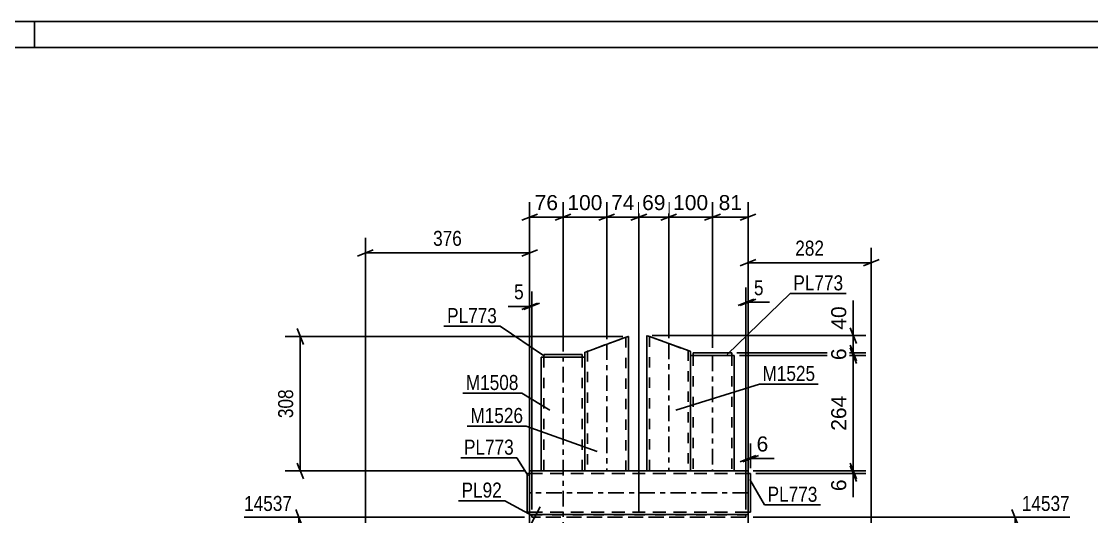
# Model space of a CAD drawing. Header units: millimetres. Extents: x 0 to 1189, y 0 to 841.
# Drawn here: x 346.5 to 550.6, y 746.6 to 841 of the extents above; entities that cross this region are included whole.
import ezdxf

# ---------------------------------------------------------------- set-up
doc = ezdxf.new("R2010")
doc.units = ezdxf.units.MM
doc.linetypes.add('DXK_LINE_DOT2', pattern=[3.9198, 1.9599, -1.9599])
doc.linetypes.add('DXK_LINE_DOT3', pattern=[5.9187, 2.979, -0.9799, 0.9799, -0.9799])
doc.styles.add('Arial', font='ARIAL.TTF', dxfattribs={"height": 0.2})
doc.styles.add('Arial Narrow', font='ARIALN.TTF', dxfattribs={"height": 0.2})

# ---------------------------------------------------------------- blocks, each defined once
blk = doc.blocks.new('Unknown-284935191-1134')
at = {"color": 5, "linetype": 'Continuous'}
for p, q in [((1189, 841), (0, 841)), ((349, 836), (349, 841)), ((1184, 836), (5, 836))]:
    blk.add_line(p, q, dxfattribs=at)
blk = doc.blocks.new('Part-284935191-3294 - 3278')
at = {"color": 2, "linetype": 'Continuous'}
for p, q in [((484.68, 746.97), (443.84, 746.97)), ((443.84, 746.47), (443.84, 746.97)), ((443.84, 746.47), (444.75, 746.47)), ((484.68, 746.47), (483.77, 746.47)), ((484.68, 746.47), (484.68, 746.97))]:
    blk.add_line(p, q, dxfattribs=at)
at = {"color": 7, "linetype": 'DXK_LINE_DOT2'}
for p, q in [((443.84, 746.96), (484.68, 746.96)), ((443.84, 746.46), (443.84, 746.47)), ((443.84, 746.46), (443.84, 746.47)), ((484.68, 746.46), (443.84, 746.46)), ((483.77, 746.47), (444.75, 746.47)), ((484.68, 746.46), (484.68, 746.47)), ((484.68, 746.47), (484.68, 746.46))]:
    blk.add_line(p, q, dxfattribs=at)
blk = doc.blocks.new('Part-284935191-5475 - 3278')
at = {"color": 2, "linetype": 'Continuous'}
for p, q in [((474.14, 777.29), (474.14, 755.3)), ((474.14, 777.29), (474.22, 777.29)), ((474.22, 777.29), (474.43, 777.29)), ((474.43, 777.29), (474.76, 777.29)), ((474.76, 777.29), (475.14, 777.29)), ((475.14, 777.29), (481.47, 777.29)), ((481.47, 777.29), (481.86, 777.29)), ((481.86, 777.29), (482.18, 777.29)), ((482.18, 777.29), (482.4, 777.29)), ((482.4, 777.29), (482.47, 777.29)), ((482.47, 777.29), (482.47, 755.3)), ((474.22, 755.3), (474.14, 755.3)), ((474.43, 755.3), (474.22, 755.3)), ((474.76, 755.3), (474.43, 755.3)), ((475.14, 755.3), (474.76, 755.3)), ((475.14, 755.3), (481.47, 755.3)), ((481.86, 755.3), (481.47, 755.3)), ((482.18, 755.3), (481.86, 755.3)), ((482.4, 755.3), (482.18, 755.3)), ((482.47, 755.3), (482.4, 755.3))]:
    blk.add_line(p, q, dxfattribs=at)
at = {"color": 7, "linetype": 'DXK_LINE_DOT2'}
for p, q in [((474.14, 777.29), (474.14, 777.29)), ((474.22, 777.29), (474.14, 777.29)), ((474.43, 777.29), (474.22, 777.29)), ((474.68, 777.29), (474.43, 777.29)), ((474.64, 777.29), (474.64, 777.29)), ((474.64, 777.29), (474.64, 755.3)), ((474.64, 777.29), (474.68, 777.29)), ((474.68, 777.29), (474.64, 777.29)), ((474.68, 777.29), (474.76, 777.29)), ((474.79, 777.29), (474.68, 777.29)), ((475.14, 777.29), (474.68, 777.29)), ((474.76, 777.29), (474.79, 777.29)), ((474.79, 777.29), (474.95, 777.29)), ((474.95, 777.29), (474.79, 777.29)), ((481.66, 777.29), (474.95, 777.29)), ((481.66, 777.29), (474.95, 777.29)), ((475.14, 777.29), (481.47, 777.29)), ((481.86, 777.29), (481.47, 777.29)), ((481.66, 777.29), (481.86, 777.29)), ((481.83, 777.29), (481.66, 777.29)), ((481.94, 777.29), (481.83, 777.29)), ((481.86, 777.29), (481.94, 777.29)), ((482.18, 777.29), (481.86, 777.29)), ((481.94, 777.29), (481.97, 777.29)), ((481.97, 777.29), (481.94, 777.29)), ((481.97, 777.29), (481.97, 777.29)), ((481.97, 777.29), (481.97, 755.3)), ((482.4, 777.29), (482.18, 777.29)), ((482.47, 777.29), (482.4, 777.29)), ((482.47, 777.29), (482.47, 777.29)), ((474.14, 755.3), (474.14, 755.3)), ((474.14, 755.3), (474.14, 755.3)), ((474.14, 755.3), (474.22, 755.3)), ((474.22, 755.3), (474.43, 755.3)), ((474.43, 755.3), (474.76, 755.3)), ((474.64, 755.3), (474.68, 755.3)), ((474.68, 755.3), (474.64, 755.3)), ((474.68, 755.3), (474.76, 755.3)), ((474.79, 755.3), (474.68, 755.3)), ((474.76, 755.3), (474.79, 755.3)), ((474.76, 755.3), (475.14, 755.3)), ((474.79, 755.3), (474.95, 755.3)), ((474.95, 755.3), (474.79, 755.3)), ((481.66, 755.3), (474.95, 755.3)), ((481.66, 755.3), (474.95, 755.3)), ((475.14, 755.3), (481.47, 755.3)), ((481.47, 755.3), (481.86, 755.3)), ((481.66, 755.3), (481.86, 755.3)), ((481.83, 755.3), (481.66, 755.3)), ((481.94, 755.3), (481.83, 755.3)), ((481.86, 755.3), (481.94, 755.3)), ((481.86, 755.3), (482.18, 755.3)), ((481.94, 755.3), (481.97, 755.3)), ((481.97, 755.3), (481.94, 755.3)), ((482.18, 755.3), (482.4, 755.3)), ((482.4, 755.3), (482.47, 755.3)), ((482.47, 755.3), (482.47, 755.3)), ((482.47, 755.3), (482.47, 755.3))]:
    blk.add_line(p, q, dxfattribs=at)
at = {"color": 7, "linetype": 'DXK_LINE_DOT3'}
blk.add_line((478.31, 777.29), (478.31, 755.3), dxfattribs=at)
blk = doc.blocks.new('Part-284935191-3468 - 3278')
at = {"color": 2, "linetype": 'Continuous'}
for p, q in [((465.81, 781.11), (465.81, 755.3)), ((465.81, 781.11), (465.88, 781.08)), ((465.88, 781.08), (466.1, 781)), ((466.1, 781), (466.42, 780.89)), ((466.42, 780.89), (466.81, 780.75)), ((466.81, 780.75), (473.14, 778.44)), ((473.14, 778.44), (473.52, 778.3)), ((473.52, 778.3), (473.85, 778.18)), ((473.85, 778.18), (474.06, 778.11)), ((474.06, 778.11), (474.14, 778.08)), ((474.14, 778.08), (474.14, 755.3)), ((465.88, 755.3), (465.81, 755.3)), ((466.1, 755.3), (465.88, 755.3)), ((466.42, 755.3), (466.1, 755.3)), ((466.81, 755.3), (466.42, 755.3)), ((466.81, 755.3), (473.14, 755.3)), ((473.52, 755.3), (473.14, 755.3)), ((473.85, 755.3), (473.52, 755.3)), ((474.06, 755.3), (473.85, 755.3)), ((474.14, 755.3), (474.06, 755.3))]:
    blk.add_line(p, q, dxfattribs=at)
at = {"color": 7, "linetype": 'DXK_LINE_DOT2'}
for p, q in [((465.81, 781.11), (465.81, 781.11)), ((465.88, 781.08), (465.81, 781.11)), ((466.1, 781), (465.88, 781.08)), ((466.34, 780.91), (466.1, 781)), ((466.31, 780.93), (466.31, 780.93)), ((466.31, 780.93), (466.31, 755.3)), ((466.31, 780.93), (466.34, 780.91)), ((466.34, 780.91), (466.31, 780.93)), ((466.34, 780.91), (466.45, 780.87)), ((466.45, 780.88), (466.34, 780.91)), ((466.81, 780.75), (466.34, 780.91)), ((466.62, 780.82), (466.45, 780.88)), ((466.45, 780.87), (466.62, 780.81)), ((466.62, 780.82), (473.33, 778.37)), ((466.62, 780.81), (473.33, 778.37)), ((466.81, 780.75), (473.14, 778.44)), ((473.52, 778.3), (473.14, 778.44)), ((473.33, 778.37), (473.52, 778.3)), ((473.33, 778.37), (473.49, 778.31)), ((473.49, 778.31), (473.52, 778.3)), ((473.52, 778.3), (473.6, 778.27)), ((473.52, 778.3), (473.6, 778.27)), ((473.85, 778.18), (473.52, 778.3)), ((473.6, 778.27), (473.64, 778.26)), ((473.6, 778.27), (473.64, 778.26)), ((473.64, 778.26), (473.64, 778.26)), ((473.64, 778.26), (473.64, 755.3)), ((474.06, 778.1), (473.85, 778.18)), ((474.14, 778.08), (474.06, 778.1)), ((474.14, 778.08), (474.14, 778.08)), ((465.81, 755.3), (465.81, 755.3)), ((465.81, 755.3), (465.81, 755.3)), ((465.81, 755.3), (465.88, 755.3)), ((465.88, 755.3), (466.1, 755.3)), ((466.1, 755.3), (466.42, 755.3)), ((466.31, 755.3), (466.34, 755.3)), ((466.34, 755.3), (466.31, 755.3)), ((466.34, 755.3), (466.45, 755.3)), ((466.45, 755.3), (466.34, 755.3)), ((466.42, 755.3), (466.81, 755.3)), ((466.45, 755.3), (466.62, 755.3)), ((466.62, 755.3), (466.45, 755.3)), ((473.33, 755.3), (466.62, 755.3)), ((473.33, 755.3), (466.62, 755.3)), ((466.81, 755.3), (473.14, 755.3)), ((473.14, 755.3), (473.52, 755.3)), ((473.33, 755.3), (473.52, 755.3)), ((473.49, 755.3), (473.33, 755.3)), ((473.6, 755.3), (473.49, 755.3)), ((473.52, 755.3), (473.6, 755.3)), ((473.52, 755.3), (473.85, 755.3)), ((473.6, 755.3), (473.64, 755.3)), ((473.64, 755.3), (473.6, 755.3)), ((473.85, 755.3), (474.06, 755.3)), ((474.06, 755.3), (474.14, 755.3)), ((474.14, 755.3), (474.14, 755.3)), ((474.14, 755.3), (474.14, 755.3))]:
    blk.add_line(p, q, dxfattribs=at)
at = {"color": 7, "linetype": 'DXK_LINE_DOT3'}
blk.add_line((469.97, 779.59), (469.97, 755.3), dxfattribs=at)
blk = doc.blocks.new('Part-284935191-3434 - 3278')
at = {"color": 2, "linetype": 'Continuous'}
for p, q in [((443.43, 755.3), (445.63, 755.3)), ((443.43, 755.3), (443.43, 754.3)), ((443.43, 747.04), (443.43, 754.3)), ((462.3, 755.3), (465.81, 755.3)), ((485.09, 755.3), (482.47, 755.3)), ((485.09, 755.3), (485.09, 755.23)), ((485.09, 755.23), (485.09, 746.97)), ((443.43, 747.04), (443.43, 746.97)), ((443.43, 746.97), (443.84, 746.97)), ((443.43, 746.97), (443.84, 746.97)), ((485.09, 746.97), (484.68, 746.97)), ((485.09, 746.97), (484.68, 746.97))]:
    blk.add_line(p, q, dxfattribs=at)
at = {"color": 7, "linetype": 'DXK_LINE_DOT2'}
for p, q in [((443.43, 755.3), (485.09, 755.3)), ((443.43, 755.3), (443.43, 755.3)), ((443.43, 754.8), (485.09, 754.8)), ((485.09, 754.8), (443.43, 754.8)), ((443.43, 754.8), (443.43, 754.8)), ((443.43, 754.8), (443.43, 754.76)), ((443.43, 754.76), (443.43, 754.49)), ((445.63, 755.3), (462.3, 755.3)), ((482.47, 755.3), (465.81, 755.3)), ((485.09, 755.3), (485.09, 755.3)), ((485.09, 754.8), (485.09, 754.8)), ((485.09, 754.76), (485.09, 754.8)), ((443.43, 747.97), (443.43, 747.97)), ((443.43, 747.97), (443.43, 747.97)), ((443.43, 747.97), (443.43, 747.97)), ((443.43, 747.47), (485.09, 747.47)), ((485.09, 747.47), (443.43, 747.47)), ((443.43, 747.47), (443.43, 747.47)), ((485.09, 747.97), (485.09, 747.97)), ((485.09, 747.97), (485.09, 747.97)), ((485.09, 747.97), (485.09, 747.97)), ((485.09, 747.47), (485.09, 747.47)), ((443.43, 746.97), (443.43, 746.97)), ((443.43, 746.97), (443.43, 746.97)), ((484.68, 746.97), (443.84, 746.97)), ((484.68, 746.97), (443.84, 746.97)), ((485.09, 746.97), (485.09, 746.97)), ((485.09, 746.97), (485.09, 746.97))]:
    blk.add_line(p, q, dxfattribs=at)
at = {"color": 7, "linetype": 'DXK_LINE_DOT3'}
blk.add_line((485.09, 751.13), (443.43, 751.13), dxfattribs=at)
blk = doc.blocks.new('Part-284935191-3449 - 3278')
at = {"color": 2, "linetype": 'Continuous'}
for p, q in [((485.59, 754.8), (485.09, 754.8)), ((485.59, 747.47), (485.59, 754.8)), ((485.09, 747.47), (485.59, 747.47)), ((485.59, 747.47), (485.09, 747.47))]:
    blk.add_line(p, q, dxfattribs=at)
at = {"color": 7, "linetype": 'DXK_LINE_DOT2'}
for p, q in [((485.09, 747.47), (485.09, 754.8)), ((485.09, 754.8), (485.59, 754.8)), ((485.09, 747.47), (485.09, 747.47)), ((485.59, 747.47), (485.59, 747.47)), ((485.59, 747.47), (485.59, 747.47))]:
    blk.add_line(p, q, dxfattribs=at)
blk = doc.blocks.new('Part-284935191-3479 - 3278')
at = {"color": 7, "linetype": 'DXK_LINE_DOT2'}
for p, q in [((461.49, 780.67), (454.78, 778.22)), ((461.49, 780.66), (454.78, 778.22)), ((454.97, 778.29), (461.3, 780.59)), ((461.68, 780.73), (461.3, 780.59)), ((461.49, 780.66), (461.68, 780.73)), ((461.49, 780.67), (461.65, 780.72)), ((461.65, 780.72), (461.68, 780.73)), ((462.01, 780.85), (461.68, 780.73)), ((461.68, 780.73), (461.76, 780.76)), ((461.68, 780.73), (461.76, 780.76)), ((461.76, 780.76), (461.8, 780.78)), ((461.76, 780.76), (461.8, 780.78)), ((461.8, 780.78), (461.8, 780.78)), ((461.8, 780.78), (461.8, 755.3)), ((462.22, 780.93), (462.01, 780.85)), ((462.3, 780.96), (462.22, 780.93)), ((462.3, 780.96), (462.3, 780.96)), ((454.04, 777.95), (453.97, 777.93)), ((453.97, 777.93), (453.97, 777.93)), ((454.26, 778.03), (454.04, 777.95)), ((454.5, 778.12), (454.26, 778.03)), ((454.5, 778.12), (454.47, 778.11)), ((454.47, 778.11), (454.5, 778.12)), ((454.47, 778.11), (454.47, 778.11)), ((454.47, 778.11), (454.47, 755.3)), ((454.97, 778.29), (454.5, 778.12)), ((454.61, 778.16), (454.5, 778.12)), ((454.5, 778.12), (454.61, 778.16)), ((454.78, 778.22), (454.61, 778.16)), ((454.61, 778.16), (454.78, 778.22)), ((453.97, 755.3), (453.97, 755.3)), ((453.97, 755.3), (453.97, 755.3)), ((453.97, 755.3), (454.04, 755.3)), ((454.04, 755.3), (454.26, 755.3)), ((454.26, 755.3), (454.58, 755.3)), ((454.5, 755.3), (454.47, 755.3)), ((454.47, 755.3), (454.5, 755.3)), ((454.61, 755.3), (454.5, 755.3)), ((454.5, 755.3), (454.61, 755.3)), ((454.58, 755.3), (454.97, 755.3)), ((454.78, 755.3), (454.61, 755.3)), ((454.61, 755.3), (454.78, 755.3)), ((454.78, 755.3), (461.49, 755.3)), ((454.78, 755.3), (461.49, 755.3)), ((454.97, 755.3), (461.3, 755.3)), ((461.3, 755.3), (461.68, 755.3)), ((461.65, 755.3), (461.49, 755.3)), ((461.49, 755.3), (461.68, 755.3)), ((461.76, 755.3), (461.65, 755.3)), ((461.68, 755.3), (461.76, 755.3)), ((461.68, 755.3), (462.01, 755.3)), ((461.8, 755.3), (461.76, 755.3)), ((461.76, 755.3), (461.8, 755.3)), ((462.01, 755.3), (462.22, 755.3)), ((462.22, 755.3), (462.3, 755.3)), ((462.3, 755.3), (462.3, 755.3)), ((462.3, 755.3), (462.3, 755.3))]:
    blk.add_line(p, q, dxfattribs=at)
at = {"color": 2, "linetype": 'Continuous'}
for p, q in [((454.97, 778.29), (461.3, 780.6)), ((461.3, 780.6), (461.68, 780.73)), ((461.68, 780.73), (462.01, 780.85)), ((462.01, 780.85), (462.22, 780.93)), ((462.22, 780.93), (462.3, 780.96)), ((462.3, 780.96), (462.3, 755.3)), ((453.97, 777.93), (454.04, 777.95)), ((453.97, 777.93), (453.97, 755.3)), ((454.04, 777.95), (454.26, 778.03)), ((454.26, 778.03), (454.58, 778.15)), ((454.58, 778.15), (454.97, 778.29)), ((454.04, 755.3), (453.97, 755.3)), ((454.26, 755.3), (454.04, 755.3)), ((454.58, 755.3), (454.26, 755.3)), ((454.97, 755.3), (454.58, 755.3)), ((454.97, 755.3), (461.3, 755.3)), ((461.68, 755.3), (461.3, 755.3)), ((462.01, 755.3), (461.68, 755.3)), ((462.22, 755.3), (462.01, 755.3)), ((462.3, 755.3), (462.22, 755.3))]:
    blk.add_line(p, q, dxfattribs=at)
at = {"color": 7, "linetype": 'DXK_LINE_DOT3'}
blk.add_line((458.13, 779.44), (458.13, 755.3), dxfattribs=at)
blk = doc.blocks.new('Part-284935191-3548 - 3278')
at = {"color": 2, "linetype": 'Continuous'}
for p, q in [((474.64, 777.29), (474.64, 777.79)), ((474.64, 777.79), (481.97, 777.79)), ((481.97, 777.79), (481.97, 777.29))]:
    blk.add_line(p, q, dxfattribs=at)
at = {"color": 7, "linetype": 'DXK_LINE_DOT2'}
for p, q in [((474.64, 777.79), (481.97, 777.79)), ((481.97, 777.29), (474.64, 777.29)), ((481.97, 777.29), (474.64, 777.29)), ((474.64, 777.29), (474.64, 777.29)), ((474.64, 777.29), (474.64, 777.29)), ((481.97, 777.29), (481.97, 777.29)), ((481.97, 777.29), (481.97, 777.29))]:
    blk.add_line(p, q, dxfattribs=at)
blk = doc.blocks.new('Part-284935191-3553 - 3278')
at = {"color": 2, "linetype": 'Continuous'}
for p, q in [((446.13, 776.99), (446.13, 777.49)), ((446.13, 777.49), (453.47, 777.49)), ((453.47, 777.49), (453.47, 776.99))]:
    blk.add_line(p, q, dxfattribs=at)
at = {"color": 7, "linetype": 'DXK_LINE_DOT2'}
for p, q in [((446.13, 777.49), (453.47, 777.49)), ((446.13, 776.99), (453.47, 776.99)), ((453.47, 776.99), (446.13, 776.99)), ((446.13, 776.99), (446.13, 776.99)), ((446.13, 776.99), (446.13, 776.99)), ((453.47, 776.99), (453.47, 776.99)), ((453.47, 776.99), (453.47, 776.99))]:
    blk.add_line(p, q, dxfattribs=at)
blk = doc.blocks.new('Part-284935191-3558 - 3278')
at = {"color": 2, "linetype": 'Continuous'}
for p, q in [((442.93, 754.8), (443.43, 754.8)), ((442.93, 754.8), (442.93, 747.47)), ((443.43, 747.47), (442.93, 747.47)), ((442.93, 747.47), (443.43, 747.47))]:
    blk.add_line(p, q, dxfattribs=at)
at = {"color": 7, "linetype": 'DXK_LINE_DOT2'}
for p, q in [((443.43, 754.8), (442.93, 754.8)), ((442.93, 754.8), (442.93, 754.8)), ((443.43, 754.8), (443.43, 754.8)), ((443.43, 754.8), (443.43, 747.47)), ((442.93, 747.47), (442.93, 747.47)), ((442.93, 747.47), (442.93, 747.47))]:
    blk.add_line(p, q, dxfattribs=at)
blk = doc.blocks.new('Part-284935191-5474 - 3278')
at = {"color": 7, "linetype": 'DXK_LINE_DOT3'}
blk.add_line((449.8, 786.99), (449.8, 745.3), dxfattribs=at)
at = {"color": 2, "linetype": 'Continuous'}
for p, q in [((445.63, 776.99), (445.63, 755.3)), ((445.63, 776.99), (445.71, 776.99)), ((445.71, 776.99), (445.93, 776.99)), ((445.93, 776.99), (446.25, 776.99)), ((446.25, 776.99), (446.63, 776.99)), ((446.63, 776.99), (452.97, 776.99)), ((452.97, 776.99), (453.35, 776.99)), ((453.35, 776.99), (453.67, 776.99)), ((453.67, 776.99), (453.89, 776.99)), ((453.89, 776.99), (453.97, 776.99)), ((453.97, 776.99), (453.97, 755.3)), ((445.71, 755.3), (445.63, 755.3)), ((445.93, 755.3), (445.71, 755.3)), ((446.25, 755.3), (445.93, 755.3)), ((446.63, 755.3), (446.25, 755.3)), ((446.63, 755.3), (452.97, 755.3)), ((453.35, 755.3), (452.97, 755.3)), ((453.67, 755.3), (453.35, 755.3)), ((453.89, 755.3), (453.67, 755.3)), ((453.97, 755.3), (453.89, 755.3))]:
    blk.add_line(p, q, dxfattribs=at)
at = {"color": 7, "linetype": 'DXK_LINE_DOT2'}
for p, q in [((445.63, 776.99), (445.63, 776.99)), ((445.71, 776.99), (445.63, 776.99)), ((445.93, 776.99), (445.71, 776.99)), ((446.17, 776.99), (445.93, 776.99)), ((446.13, 776.99), (446.13, 776.99)), ((446.13, 776.99), (446.13, 755.3)), ((446.17, 776.99), (446.13, 776.99)), ((446.13, 776.99), (446.17, 776.99)), ((446.28, 776.99), (446.17, 776.99)), ((446.17, 776.99), (446.28, 776.99)), ((446.63, 776.99), (446.17, 776.99)), ((446.44, 776.99), (446.28, 776.99)), ((446.28, 776.99), (446.44, 776.99)), ((446.44, 776.99), (453.16, 776.99)), ((446.44, 776.99), (453.16, 776.99)), ((446.63, 776.99), (452.97, 776.99)), ((453.35, 776.99), (452.97, 776.99)), ((453.32, 776.99), (453.16, 776.99)), ((453.16, 776.99), (453.35, 776.99)), ((453.43, 776.99), (453.32, 776.99)), ((453.35, 776.99), (453.43, 776.99)), ((453.67, 776.99), (453.35, 776.99)), ((453.47, 776.99), (453.43, 776.99)), ((453.43, 776.99), (453.47, 776.99)), ((453.47, 776.99), (453.47, 776.99)), ((453.47, 776.99), (453.47, 755.3)), ((453.89, 776.99), (453.67, 776.99)), ((453.97, 776.99), (453.89, 776.99)), ((453.97, 776.99), (453.97, 776.99)), ((445.63, 755.3), (445.63, 755.3)), ((445.63, 755.3), (445.63, 755.3)), ((445.63, 755.3), (445.71, 755.3)), ((445.71, 755.3), (445.93, 755.3)), ((445.93, 755.3), (446.25, 755.3)), ((446.17, 755.3), (446.13, 755.3)), ((446.13, 755.3), (446.17, 755.3)), ((446.28, 755.3), (446.17, 755.3)), ((446.17, 755.3), (446.28, 755.3)), ((446.25, 755.3), (446.63, 755.3)), ((446.44, 755.3), (446.28, 755.3)), ((446.28, 755.3), (446.44, 755.3)), ((446.44, 755.3), (453.16, 755.3)), ((446.44, 755.3), (453.16, 755.3)), ((446.63, 755.3), (452.97, 755.3)), ((452.97, 755.3), (453.35, 755.3)), ((453.32, 755.3), (453.16, 755.3)), ((453.16, 755.3), (453.35, 755.3)), ((453.43, 755.3), (453.32, 755.3)), ((453.35, 755.3), (453.43, 755.3)), ((453.35, 755.3), (453.67, 755.3)), ((453.47, 755.3), (453.43, 755.3)), ((453.43, 755.3), (453.47, 755.3)), ((453.67, 755.3), (453.89, 755.3)), ((453.89, 755.3), (453.97, 755.3)), ((453.97, 755.3), (453.97, 755.3)), ((453.97, 755.3), (453.97, 755.3))]:
    blk.add_line(p, q, dxfattribs=at)
blk = doc.blocks.new('StraightDimension-284935191-9663 - 3278')
at = {"color": 7, "linetype": 'Continuous'}
for p, q in [((458.13, 780.44), (458.13, 806.53)), ((464.26, 747.47), (464.26, 806.53)), ((456.63, 803.08), (459.63, 804.28)), ((458.13, 803.68), (464.26, 803.68)), ((465.76, 804.28), (462.76, 803.08))]:
    blk.add_line(p, q, dxfattribs=at)
at = {"color": 0}
blk.add_wipeout([(464.02, 804.43), (464.02, 808.63), (458.37, 808.63), (458.37, 804.43)], dxfattribs=at)
at = {"color": 3, "style": 'Arial'}
blk.add_text('74', height=2.865, dxfattribs=at).set_placement((458.97, 805.03))
blk = doc.blocks.new('StraightDimension-284935191-5798 - 3278')
at = {"color": 7, "linetype": 'Continuous'}
for p, q in [((400.27, 779.43), (399.07, 782.43)), ((461.22, 780.93), (396.82, 780.93)), ((399.67, 755.3), (399.67, 780.93)), ((399.07, 756.8), (400.27, 753.8)), ((442.43, 755.3), (396.82, 755.3))]:
    blk.add_line(p, q, dxfattribs=at)
at = {"color": 0}
blk.add_wipeout([(398.92, 771.46), (394.72, 771.46), (394.72, 764.77), (398.92, 764.77)], dxfattribs=at)
at = {"color": 3, "style": 'Arial Narrow'}
blk.add_text('308', height=2.863, rotation=90.0002, dxfattribs=at).set_placement((398.32, 765.37))
blk = doc.blocks.new('StraightDimension-284935191-9814 - 3278')
at = {"color": 7, "linetype": 'Continuous'}
for p, q in [((505.77, 775.79), (504.57, 778.79)), ((483.47, 777.29), (507.57, 777.29)), ((505.17, 755.3), (505.17, 777.29)), ((504.57, 756.8), (505.77, 753.8)), ((486.09, 755.3), (507.57, 755.3))]:
    blk.add_line(p, q, dxfattribs=at)
at = {"color": 0}
blk.add_wipeout([(504.42, 770.23), (500.22, 770.23), (500.22, 762.36), (504.42, 762.36)], dxfattribs=at)
at = {"color": 3, "style": 'Arial'}
blk.add_text('264', height=2.865, rotation=90.0002, dxfattribs=at).set_placement((503.82, 762.96))
blk = doc.blocks.new('StraightDimension-284935191-9660 - 3278')
at = {"color": 7, "linetype": 'Continuous'}
for p, q in [((478.31, 778.79), (478.31, 806.53)), ((485.09, 756.3), (485.09, 806.53)), ((476.81, 803.08), (479.81, 804.28)), ((478.31, 803.68), (485.09, 803.68)), ((486.59, 804.28), (483.59, 803.08))]:
    blk.add_line(p, q, dxfattribs=at)
at = {"color": 0}
blk.add_wipeout([(484.52, 804.43), (484.52, 808.63), (478.88, 808.63), (478.88, 804.43)], dxfattribs=at)
at = {"color": 3, "style": 'Arial'}
blk.add_text('81', height=2.865, dxfattribs=at).set_placement((479.48, 805.03))
blk = doc.blocks.new('StraightDimension-284935191-3619 - 3278')
at = {"color": 7, "linetype": 'Continuous'}
for p, q in [((485.09, 755.8), (485.09, 760.51)), ((485.59, 755.8), (485.59, 760.51)), ((483.59, 757.06), (486.59, 758.26)), ((487.09, 758.26), (484.09, 757.06)), ((485.09, 757.66), (485.59, 757.66))]:
    blk.add_line(p, q, dxfattribs=at)
at = {"color": 0}
blk.add_wipeout([(489.54, 758.41), (489.54, 762.61), (486.12, 762.61), (486.12, 758.41)], dxfattribs=at)
at = {"color": 7, "linetype": 'Continuous'}
blk.add_line((485.59, 757.66), (490.07, 757.66), dxfattribs=at)
blk.add_line((485.59, 757.66), (490.07, 757.66), dxfattribs=at)
at = {"color": 3, "style": 'Arial'}
blk.add_text('6', height=2.87, dxfattribs=at).set_placement((486.72, 759.01))
blk = doc.blocks.new('StraightDimension-284935191-3741 - 3278')
at = {"color": 7, "linetype": 'Continuous'}
for p, q in [((536.62, 744.97), (535.42, 747.97)), ((486.09, 746.47), (546.46, 746.47)), ((536.02, 726.2), (536.02, 746.47)), ((535.42, 727.7), (536.62, 724.7)), ((486.09, 726.2), (546.46, 726.2))]:
    blk.add_line(p, q, dxfattribs=at)
at = {"color": 0, "linetype": 'Continuous'}
blk.add_wipeout([(547.06, 747.07), (547.06, 751.27), (536.72, 751.27), (536.72, 747.07)], dxfattribs=at)
at = {"color": 0}
blk.add_wipeout([(535.27, 739.68), (531.07, 739.68), (531.07, 732.99), (535.27, 732.99)], dxfattribs=at)
at = {"color": 3, "linetype": 'Continuous', "style": 'Arial Narrow'}
blk.add_text('14537', height=2.863, dxfattribs=at).set_placement((537.32, 747.67))
at = {"color": 3, "style": 'Arial Narrow'}
blk.add_text('243', height=2.863, rotation=90.0002, dxfattribs=at).set_placement((534.67, 733.59))
blk = doc.blocks.new('StraightDimension-284935191-3795 - 3278')
at = {"color": 7, "linetype": 'Continuous'}
for p, q in [((443.43, 747.47), (443.43, 789.53)), ((443.84, 747.97), (443.84, 789.53)), ((441.93, 786.08), (444.93, 787.28)), ((445.34, 787.28), (442.34, 786.08)), ((443.43, 786.68), (443.84, 786.68))]:
    blk.add_line(p, q, dxfattribs=at)
at = {"color": 0}
blk.add_wipeout([(442.9, 787.43), (442.9, 791.63), (439.87, 791.63), (439.87, 787.43)], dxfattribs=at)
at = {"color": 7, "linetype": 'Continuous'}
blk.add_line((443.43, 786.68), (439.35, 786.68), dxfattribs=at)
blk.add_line((443.43, 786.68), (439.35, 786.68), dxfattribs=at)
at = {"color": 3, "style": 'Arial Narrow'}
blk.add_text('5', height=2.86, dxfattribs=at).set_placement((440.47, 788.03))
blk = doc.blocks.new('StraightDimension-284935191-3809 - 3278')
at = {"color": 7, "linetype": 'Continuous'}
for p, q in [((484.68, 747.97), (484.68, 790.3)), ((485.09, 747.47), (485.09, 790.3)), ((483.18, 786.85), (486.18, 788.05)), ((486.59, 788.05), (483.59, 786.85)), ((484.68, 787.45), (485.09, 787.45))]:
    blk.add_line(p, q, dxfattribs=at)
at = {"color": 0}
blk.add_wipeout([(488.65, 788.2), (488.65, 792.4), (485.62, 792.4), (485.62, 788.2)], dxfattribs=at)
at = {"color": 7, "linetype": 'Continuous'}
blk.add_line((485.09, 787.45), (489.17, 787.45), dxfattribs=at)
blk.add_line((485.09, 787.45), (489.17, 787.45), dxfattribs=at)
at = {"color": 3, "style": 'Arial Narrow'}
blk.add_text('5', height=2.86, dxfattribs=at).set_placement((486.22, 788.8))
blk = doc.blocks.new('StraightDimension-284935191-3891 - 3278')
at = {"color": 7, "linetype": 'Continuous'}
for p, q in [((400.01, 744.97), (398.81, 747.97)), ((442.43, 746.47), (388.97, 746.47)), ((399.41, 726.2), (399.41, 746.47)), ((398.81, 727.7), (400.01, 724.7)), ((442.43, 726.2), (388.97, 726.2))]:
    blk.add_line(p, q, dxfattribs=at)
at = {"color": 0, "linetype": 'Continuous'}
blk.add_wipeout([(398.71, 747.07), (398.71, 751.27), (388.37, 751.27), (388.37, 747.07)], dxfattribs=at)
at = {"color": 0}
blk.add_wipeout([(398.66, 739.68), (394.46, 739.68), (394.46, 732.99), (398.66, 732.99)], dxfattribs=at)
at = {"color": 3, "linetype": 'Continuous', "style": 'Arial Narrow'}
blk.add_text('14537', height=2.863, dxfattribs=at).set_placement((388.97, 747.67))
at = {"color": 3, "style": 'Arial Narrow'}
blk.add_text('243', height=2.863, rotation=90.0002, dxfattribs=at).set_placement((398.06, 733.59))
blk = doc.blocks.new('StraightDimension-284935191-9815 - 3278')
at = {"color": 7, "linetype": 'Continuous'}
for p, q in [((504.57, 756.8), (505.77, 753.8)), ((505.77, 753.3), (504.57, 756.3)), ((486.09, 755.3), (507.57, 755.3)), ((486.59, 754.8), (507.57, 754.8)), ((505.17, 754.8), (505.17, 755.3))]:
    blk.add_line(p, q, dxfattribs=at)
at = {"color": 0}
blk.add_wipeout([(504.42, 754.28), (500.22, 754.28), (500.22, 750.85), (504.42, 750.85)], dxfattribs=at)
at = {"color": 7, "linetype": 'Continuous'}
blk.add_line((505.17, 754.8), (505.17, 750.33), dxfattribs=at)
blk.add_line((505.17, 754.8), (505.17, 750.33), dxfattribs=at)
at = {"color": 3, "style": 'Arial'}
blk.add_text('6', height=2.87, rotation=90.0002, dxfattribs=at).set_placement((503.82, 751.45))
blk = doc.blocks.new('StraightDimension-284935191-3956 - 3278')
at = {"color": 7, "linetype": 'Continuous'}
for p, q in [((412.1, 729.1), (412.1, 799.71)), ((443.43, 740.5), (443.43, 799.71)), ((413.6, 797.46), (410.6, 796.26)), ((412.1, 796.86), (443.43, 796.86)), ((441.93, 796.26), (444.93, 797.46))]:
    blk.add_line(p, q, dxfattribs=at)
at = {"color": 0}
blk.add_wipeout([(431.11, 797.61), (431.11, 801.81), (424.42, 801.81), (424.42, 797.61)], dxfattribs=at)
at = {"color": 3, "style": 'Arial Narrow'}
blk.add_text('376', height=2.863, dxfattribs=at).set_placement((425.02, 798.21))
blk = doc.blocks.new('StraightDimension-284935191-3976 - 3278')
at = {"color": 7, "linetype": 'Continuous'}
for p, q in [((485.09, 740.5), (485.09, 797.84)), ((508.59, 731.95), (508.59, 797.84)), ((486.59, 795.59), (483.59, 794.39)), ((485.09, 794.99), (508.59, 794.99)), ((507.09, 794.39), (510.09, 795.59))]:
    blk.add_line(p, q, dxfattribs=at)
at = {"color": 0}
blk.add_wipeout([(500.18, 795.74), (500.18, 799.94), (493.5, 799.94), (493.5, 795.74)], dxfattribs=at)
at = {"color": 3, "style": 'Arial Narrow'}
blk.add_text('282', height=2.863, dxfattribs=at).set_placement((494.1, 796.34))
blk = doc.blocks.new('StraightDimension-284935191-9661 - 3278')
at = {"color": 7, "linetype": 'Continuous'}
for p, q in [((469.97, 780.59), (469.97, 806.53)), ((478.31, 778.79), (478.31, 806.53)), ((468.47, 803.08), (471.47, 804.28)), ((469.97, 803.68), (478.31, 803.68)), ((479.81, 804.28), (476.81, 803.08))]:
    blk.add_line(p, q, dxfattribs=at)
at = {"color": 0}
blk.add_wipeout([(478.08, 804.43), (478.08, 808.63), (470.2, 808.63), (470.2, 804.43)], dxfattribs=at)
at = {"color": 3, "style": 'Arial'}
blk.add_text('100', height=2.865, dxfattribs=at).set_placement((470.8, 805.03))
blk = doc.blocks.new('StraightDimension-284935191-9662 - 3278')
at = {"color": 7, "linetype": 'Continuous'}
for p, q in [((464.26, 747.47), (464.26, 806.53)), ((469.97, 780.59), (469.97, 806.53)), ((462.76, 803.08), (465.76, 804.28)), ((464.26, 803.68), (469.97, 803.68)), ((471.47, 804.28), (468.47, 803.08))]:
    blk.add_line(p, q, dxfattribs=at)
at = {"color": 0}
blk.add_wipeout([(469.94, 804.43), (469.94, 808.63), (464.29, 808.63), (464.29, 804.43)], dxfattribs=at)
at = {"color": 3, "style": 'Arial'}
blk.add_text('69', height=2.865, dxfattribs=at).set_placement((464.89, 805.03))
blk = doc.blocks.new('StraightDimension-284935191-9664 - 3278')
at = {"color": 7, "linetype": 'Continuous'}
for p, q in [((449.8, 778.49), (449.8, 806.53)), ((458.13, 780.44), (458.13, 806.53)), ((448.3, 803.08), (451.3, 804.28)), ((449.8, 803.68), (458.13, 803.68)), ((459.63, 804.28), (456.63, 803.08))]:
    blk.add_line(p, q, dxfattribs=at)
at = {"color": 0}
blk.add_wipeout([(457.9, 804.43), (457.9, 808.63), (450.03, 808.63), (450.03, 804.43)], dxfattribs=at)
at = {"color": 3, "style": 'Arial'}
blk.add_text('100', height=2.865, dxfattribs=at).set_placement((450.63, 805.03))
blk = doc.blocks.new('StraightDimension-284935191-9665 - 3278')
at = {"color": 7, "linetype": 'Continuous'}
for p, q in [((443.43, 756.3), (443.43, 806.53)), ((449.8, 778.49), (449.8, 806.53)), ((441.93, 803.08), (444.93, 804.28)), ((443.43, 803.68), (449.8, 803.68)), ((451.3, 804.28), (448.3, 803.08))]:
    blk.add_line(p, q, dxfattribs=at)
at = {"color": 0}
blk.add_wipeout([(449.44, 804.43), (449.44, 808.63), (443.79, 808.63), (443.79, 804.43)], dxfattribs=at)
at = {"color": 3, "style": 'Arial'}
blk.add_text('76', height=2.865, dxfattribs=at).set_placement((444.39, 805.03))
blk = doc.blocks.new('StraightDimension-284935191-9812 - 3278')
at = {"color": 7, "linetype": 'Continuous'}
for p, q in [((504.57, 782.61), (505.77, 779.61)), ((466.81, 781.11), (507.57, 781.11)), ((505.17, 777.79), (505.17, 781.11)), ((482.97, 777.79), (507.57, 777.79)), ((505.77, 776.29), (504.57, 779.29))]:
    blk.add_line(p, q, dxfattribs=at)
at = {"color": 0}
blk.add_wipeout([(504.42, 787.28), (500.22, 787.28), (500.22, 781.63), (504.42, 781.63)], dxfattribs=at)
at = {"color": 7, "linetype": 'Continuous'}
blk.add_line((505.17, 781.11), (505.17, 787.81), dxfattribs=at)
blk.add_line((505.17, 781.11), (505.17, 787.81), dxfattribs=at)
at = {"color": 3, "style": 'Arial'}
blk.add_text('40', height=2.865, rotation=90.0002, dxfattribs=at).set_placement((503.82, 782.23))
blk = doc.blocks.new('StraightDimension-284935191-9813 - 3278')
at = {"color": 7, "linetype": 'Continuous'}
for p, q in [((482.97, 777.79), (507.57, 777.79)), ((504.57, 779.29), (505.77, 776.29)), ((505.77, 775.79), (504.57, 778.79)), ((505.17, 777.29), (505.17, 777.79)), ((483.47, 777.29), (507.57, 777.29))]:
    blk.add_line(p, q, dxfattribs=at)
at = {"color": 0}
blk.add_wipeout([(504.42, 779.25), (500.22, 779.25), (500.22, 775.83), (504.42, 775.83)], dxfattribs=at)
at = {"color": 3, "style": 'Arial'}
blk.add_text('6', height=2.87, rotation=90.0002, dxfattribs=at).set_placement((503.82, 776.43))
blk = doc.blocks.new('Mark-284935191-3430 - 3278')
at = {"color": 0}
blk.add_wipeout([(440.68, 741.27), (440.68, 744.27), (430.63, 744.27), (430.63, 741.27)], dxfattribs=at)
blk.add_wipeout([(440.68, 741.27), (440.68, 744.27), (430.63, 744.27), (430.63, 741.27)], dxfattribs=at)
at = {"color": 30, "linetype": 'Continuous'}
for p in [(445.41, 748.47), (430.03, 740.67)]:
    blk.add_line(p, (441.28, 740.67), dxfattribs=at)
at = {"color": 3, "style": 'Arial Narrow'}
blk.add_text('M1551', height=2.863, dxfattribs=at).set_placement((430.63, 741.27))
blk = doc.blocks.new('Mark-284935191-3290 - 3278')
at = {"color": 0}
blk.add_wipeout([(438.13, 750.22), (438.13, 753.22), (430.45, 753.22), (430.45, 750.22)], dxfattribs=at)
blk.add_wipeout([(438.13, 750.22), (438.13, 753.22), (430.45, 753.22), (430.45, 750.22)], dxfattribs=at)
at = {"color": 30, "linetype": 'Continuous'}
for p in [(429.85, 749.62), (443.97, 746.72)]:
    blk.add_line(p, (438.73, 749.62), dxfattribs=at)
at = {"color": 3, "style": 'Arial Narrow'}
blk.add_text('PL92', height=2.863, dxfattribs=at).set_placement((430.45, 750.22))
blk = doc.blocks.new('Mark-284935191-3445 - 3278')
at = {"color": 0}
blk.add_wipeout([(498.34, 749.42), (498.34, 752.42), (488.83, 752.42), (488.83, 749.42)], dxfattribs=at)
blk.add_wipeout([(498.34, 749.42), (498.34, 752.42), (488.83, 752.42), (488.83, 749.42)], dxfattribs=at)
at = {"color": 30, "linetype": 'Continuous'}
for p, q in [((485.44, 753.65), (488.23, 748.82)), ((488.23, 748.82), (498.94, 748.82))]:
    blk.add_line(p, q, dxfattribs=at)
at = {"color": 3, "style": 'Arial Narrow'}
blk.add_text('PL773', height=2.863, dxfattribs=at).set_placement((488.83, 749.42))
blk = doc.blocks.new('Mark-284935191-3464 - 3278')
at = {"color": 0}
blk.add_wipeout([(497.9, 772.46), (497.9, 775.46), (487.85, 775.46), (487.85, 772.46)], dxfattribs=at)
blk.add_wipeout([(497.9, 772.46), (497.9, 775.46), (487.85, 775.46), (487.85, 772.46)], dxfattribs=at)
at = {"color": 30, "linetype": 'Continuous'}
for p, q in [((471.31, 766.86), (487.25, 771.86)), ((487.25, 771.86), (498.5, 771.86))]:
    blk.add_line(p, q, dxfattribs=at)
at = {"color": 3, "style": 'Arial Narrow'}
blk.add_text('M1525', height=2.863, dxfattribs=at).set_placement((487.85, 772.46))
blk = doc.blocks.new('Mark-284935191-3475 - 3278')
at = {"color": 0}
blk.add_wipeout([(442.2, 764.44), (442.2, 767.44), (432.14, 767.44), (432.14, 764.44)], dxfattribs=at)
blk.add_wipeout([(442.2, 764.44), (442.2, 767.44), (432.14, 767.44), (432.14, 764.44)], dxfattribs=at)
at = {"color": 30, "linetype": 'Continuous'}
for p in [(431.54, 763.84), (456.31, 759)]:
    blk.add_line(p, (442.8, 763.84), dxfattribs=at)
at = {"color": 3, "style": 'Arial Narrow'}
blk.add_text('M1526', height=2.863, dxfattribs=at).set_placement((432.14, 764.44))
blk = doc.blocks.new('Mark-284935191-3544 - 3278')
at = {"color": 0}
blk.add_wipeout([(503.24, 789.73), (503.24, 792.73), (493.74, 792.73), (493.74, 789.73)], dxfattribs=at)
blk.add_wipeout([(503.24, 789.73), (503.24, 792.73), (493.74, 792.73), (493.74, 789.73)], dxfattribs=at)
at = {"color": 30, "linetype": 'Continuous'}
for p, q in [((481.13, 777.5), (493.14, 789.13)), ((493.14, 789.13), (503.84, 789.13))]:
    blk.add_line(p, q, dxfattribs=at)
at = {"color": 3, "style": 'Arial Narrow'}
blk.add_text('PL773', height=2.863, dxfattribs=at).set_placement((493.74, 789.73))
blk = doc.blocks.new('Mark-284935191-3549 - 3278')
at = {"color": 0}
blk.add_wipeout([(437.19, 783.48), (437.19, 786.48), (427.69, 786.48), (427.69, 783.48)], dxfattribs=at)
blk.add_wipeout([(437.19, 783.48), (437.19, 786.48), (427.69, 786.48), (427.69, 783.48)], dxfattribs=at)
at = {"color": 30, "linetype": 'Continuous'}
for p in [(427.09, 782.88), (446.29, 777.16)]:
    blk.add_line(p, (437.79, 782.88), dxfattribs=at)
at = {"color": 3, "style": 'Arial Narrow'}
blk.add_text('PL773', height=2.863, dxfattribs=at).set_placement((427.69, 783.48))
blk = doc.blocks.new('Mark-284935191-3554 - 3278')
at = {"color": 0}
blk.add_wipeout([(440.41, 758.4), (440.41, 761.4), (430.91, 761.4), (430.91, 758.4)], dxfattribs=at)
blk.add_wipeout([(440.41, 758.4), (440.41, 761.4), (430.91, 761.4), (430.91, 758.4)], dxfattribs=at)
at = {"color": 30, "linetype": 'Continuous'}
for p in [(430.31, 757.8), (443.14, 754.38)]:
    blk.add_line(p, (441.01, 757.8), dxfattribs=at)
at = {"color": 3, "style": 'Arial Narrow'}
blk.add_text('PL773', height=2.863, dxfattribs=at).set_placement((430.91, 758.4))
blk = doc.blocks.new('Mark-284935191-9741 - 3278')
at = {"color": 0}
blk.add_wipeout([(441.32, 770.73), (441.32, 773.73), (431.26, 773.73), (431.26, 770.73)], dxfattribs=at)
blk.add_wipeout([(441.32, 770.73), (441.32, 773.73), (431.26, 773.73), (431.26, 770.73)], dxfattribs=at)
at = {"color": 30, "linetype": 'Continuous'}
for p in [(430.66, 770.13), (447.3, 766.91)]:
    blk.add_line(p, (441.92, 770.13), dxfattribs=at)
at = {"color": 3, "style": 'Arial Narrow'}
blk.add_text('M1508', height=2.863, dxfattribs=at).set_placement((431.26, 770.73))

msp = doc.modelspace()

# ---------------------------------------------------------------- block references
for name in ['Unknown-284935191-1134', 'Part-284935191-5474 - 3278', 'Part-284935191-3479 - 3278', 'Part-284935191-3468 - 3278', 'Part-284935191-3548 - 3278', 'Part-284935191-3553 - 3278', 'Part-284935191-5475 - 3278', 'Part-284935191-3558 - 3278', 'Part-284935191-3434 - 3278', 'Part-284935191-3449 - 3278', 'Part-284935191-3294 - 3278']:
    msp.add_blockref(name, (0, 0))

# ---------------------------------------------------------------- next in the draw order: block references
for name in ['StraightDimension-284935191-9663 - 3278', 'StraightDimension-284935191-9814 - 3278', 'StraightDimension-284935191-3741 - 3278']:
    msp.add_blockref(name, (0, 0))

# ---------------------------------------------------------------- next in the draw order: block references
for name in ['StraightDimension-284935191-9660 - 3278', 'StraightDimension-284935191-5798 - 3278']:
    msp.add_blockref(name, (0, 0))

# ---------------------------------------------------------------- next in the draw order: block references
for name in ['StraightDimension-284935191-9664 - 3278', 'StraightDimension-284935191-9661 - 3278', 'StraightDimension-284935191-3795 - 3278', 'StraightDimension-284935191-3619 - 3278']:
    msp.add_blockref(name, (0, 0))

# ---------------------------------------------------------------- next in the draw order: block references
for name in ['StraightDimension-284935191-9662 - 3278', 'StraightDimension-284935191-3809 - 3278', 'StraightDimension-284935191-3891 - 3278']:
    msp.add_blockref(name, (0, 0))

# ---------------------------------------------------------------- next in the draw order: block references
for name in ['StraightDimension-284935191-3956 - 3278', 'StraightDimension-284935191-9815 - 3278']:
    msp.add_blockref(name, (0, 0))

# ---------------------------------------------------------------- next in the draw order: block references
for name in ['StraightDimension-284935191-9665 - 3278', 'StraightDimension-284935191-3976 - 3278', 'Mark-284935191-3430 - 3278']:
    msp.add_blockref(name, (0, 0))

# ---------------------------------------------------------------- next in the draw order: block references
for name in ['Mark-284935191-3549 - 3278', 'StraightDimension-284935191-9812 - 3278', 'Mark-284935191-3475 - 3278', 'Mark-284935191-3445 - 3278', 'Mark-284935191-3290 - 3278']:
    msp.add_blockref(name, (0, 0))

# ---------------------------------------------------------------- next in the draw order: block references
for name in ['StraightDimension-284935191-9813 - 3278', 'Mark-284935191-9741 - 3278', 'Mark-284935191-3554 - 3278']:
    msp.add_blockref(name, (0, 0))

# ---------------------------------------------------------------- next in the draw order: block references
for name in ['Mark-284935191-3544 - 3278', 'Mark-284935191-3464 - 3278']:
    msp.add_blockref(name, (0, 0))

doc.saveas('drawing.dxf')
